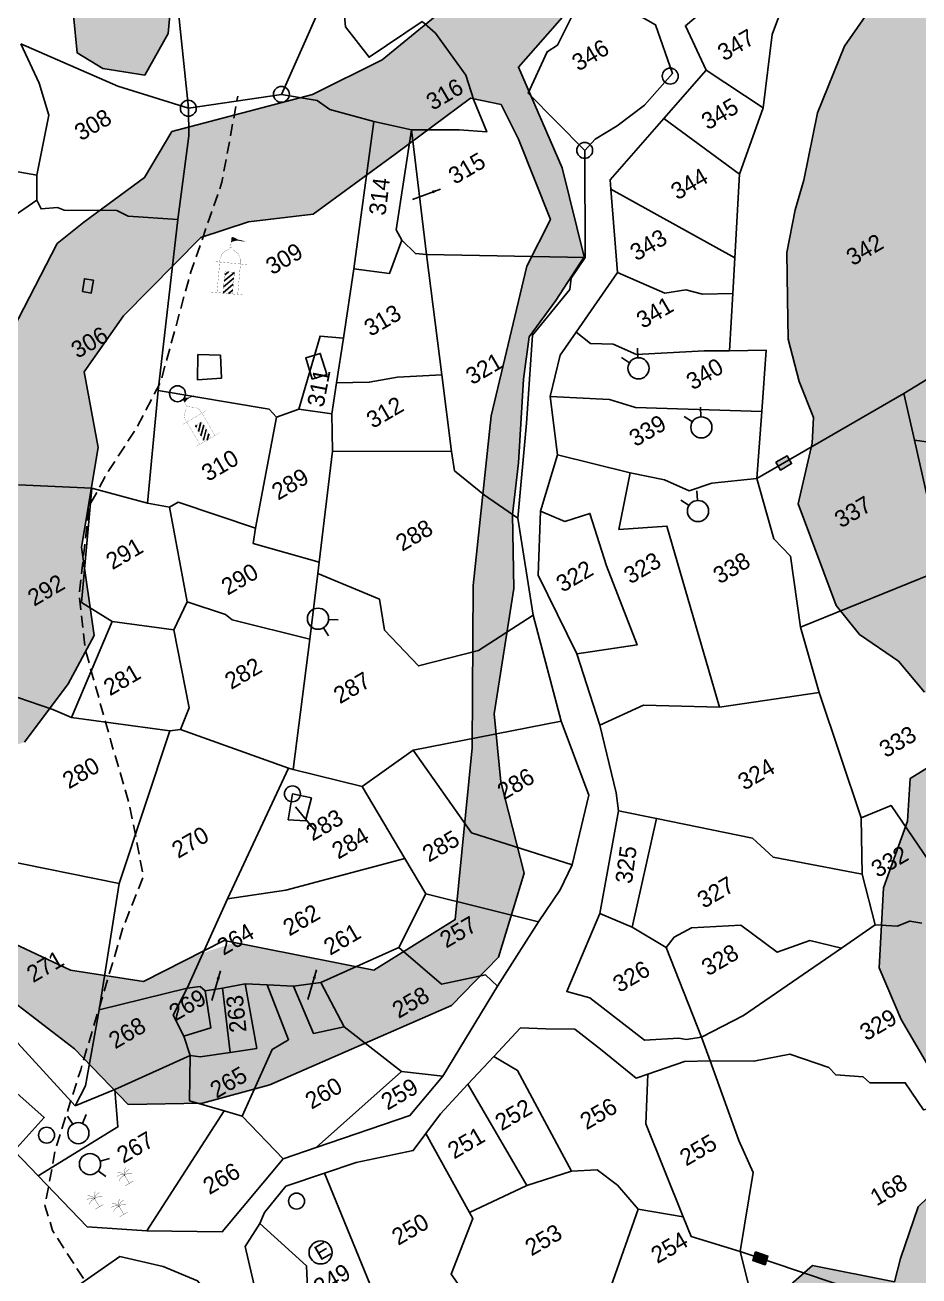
# Model space of a CAD drawing. Header units: metres. Extents: x 285341 to 287626, y 2002767 to 2006293.
# Drawn here: x 286216 to 286588, y 2003952 to 2004473 of the extents above; entities that cross this region are included whole.
import ezdxf
from ezdxf.enums import TextEntityAlignment as Align

# ---------------------------------------------------------------- set-up
doc = ezdxf.new("R2010")
doc.units = ezdxf.units.M
doc.header["$MEASUREMENT"] = 0
doc.linetypes.add('DASHED', pattern=[0.75, 0.5, -0.25])
for name, color, linetype in [('LINE_FOOTPATH', 1, 'DASHED'), ('OTHERS', 1, 'Continuous'), ('POLY_HATCH', 12, 'Continuous'), ('POLY_PARCEL', 6, 'Continuous'), ('POLY_WATER', 4, 'Continuous'), ('SYM_ARROW', 1, 'Continuous'), ('SYM_STONE', 1, 'Continuous'), ('SYM_TREE', 1, 'Continuous'), ('SYM_WELL', 1, 'Continuous'), ('SYM_WORSHIP', 1, 'Continuous'), ('TEXT_PARCEL', 7, 'Continuous')]:
    doc.layers.add(name, color=color, linetype=linetype)
doc.styles.get("Standard").update_dxf_attribs({"font": 'arial.ttf'})
doc.styles.add('TEXT_MAP', font='')
doc.styles.get('TEXT_MAP').set_extended_font_data('Kruti Dev 050')
doc.dimstyles.get("Standard").update_dxf_attribs({"dimtxt": 0.18, "dimasz": 0.18, "dimexe": 0.18, "dimexo": 0.0625, "dimgap": 0.09, "dimtad": 0, "dimtih": 1, "dimtoh": 1, "dimdec": 4, "dimzin": 0, "dimdsep": 46, "dimtxsty": 'Standard', "dimcen": 0.09, "dimadec": 0, "dimazin": 0, "dimtfac": 1, "dimtdec": 4, "dimtofl": 0, "dimtmove": 0, "dimatfit": 3, "dimfxl": 0, "dimtolj": 1, "dimtzin": 0, "dimarcsym": 0})
pattern_1 = [(30.28419159945611, (286325.0512596735, 2002339.178486417), (1.75077130881804, 6.66604954919886), [4.873469850535384, -4.873469850535384]), (120.2841915994561, (286329.2596701025, 2002341.636125537), (-6.666049549198858, 1.750771308818041), [4.873469850535384, -4.873469850535384])]

# ---------------------------------------------------------------- blocks, each defined once
blk = doc.blocks.new('STONESQUARE')
blk.add_lwpolyline([(-0.6958872628347308, 0.481363590938571), (0.6958872628347308, 0.481363590938571), (0.6958872628347308, -0.481363590938571), (-0.6958872628347308, -0.481363590938571)], close=True)
blk = doc.blocks.new('PUMPWELL')
blk.add_circle((0, 0), 1.233)
blk.add_text('E', height=1.6).set_placement((-0.5089528663136207, -0.7652421183934166))
blk = doc.blocks.new('STONE')
blk.add_circle((0, 0), 0.8510231522929323)
blk = doc.blocks.new('SINDHITREE')
at = {"const_width": 0.1}
for points in [[(0, 3.420988915879661, 0.2647539959104011), (-1.751563141666793, 5.669192167961796, 0.2647539959104011)], [(1.751563141666793, 5.669192167961796, 0.2647539959104011), (0, 3.420988915879661, 0.2647539959104011)], [(0, 3.420988915879661, 0.264753995910401), (-2.752548167406076, 2.682158835260537, 0.264753995910401)], [(0, 3.420988915879661, 0.2647539959104011), (-2.618546213529953, 4.545980928974132, 0.2647539959104011)], [(2.618546213529953, 4.545980928974132, 0.2647539959104009), (0, 3.420988915879661, 0.2647539959104009)], [(2.752548167406076, 2.682158835260537, 0.264753995910401), (0, 3.420988915879661, 0.264753995910401)]]:
    blk.add_lwpolyline(points, format="xyb", dxfattribs=at)
for points in [[(-1.710494457939831, 0), (1.710494457939831, 0)], [(0, 3.420988915879661), (0, 0)]]:
    blk.add_lwpolyline(points, dxfattribs=at)
blk = doc.blocks.new('MOTWELL')
for points in [[(-1.535137227515406, 2.962388380395851), (-0.8017610100268939, 1.5471760161806)], [(1.535137227515406, 2.962388380395851), (0.8017610100268939, 1.5471760161806)]]:
    blk.add_lwpolyline(points)
blk.add_circle((0, 0), 1.742576925774983)
blk = doc.blocks.new('TEMPLE')
at = {"linetype": 'Continuous'}
blk.add_hatch(color=256, dxfattribs=at).paths.add_polyline_path([(0.282307073827667, 5.694702453576028), (0.5997007943877293, 5.747528817597768), (0.9523601482808317, 5.712310998570146), (1.393183585423913, 5.729920272603621), (0.4939023840614141, 5.853181545622661), (0.2117758071983076, 6.011659908611279), (-0.1408835466580172, 6.064486272633062), (-0.1493116005540855, 5.551076389589156), (-0.08798509672288901, 5.553832635581514)])
h = blk.add_hatch(dxfattribs=at)
h.set_pattern_fill('ANSI31', color=256, scale=3.600000000000001, style=0)
h.set_pattern_definition([(45, (-94.63405291644858, -100.6524758033455), (-0.3181980515339464, 0.3181980515339465), [])])
h.paths.add_polyline_path([(-0.5113554589449905, 2.324357100333998), (-0.5113554589449336, 1.4210854715202e-14), (0.4937226423062384, 0), (0.4937226423062384, 2.324357100333998)])
at = {"linetype": 'Continuous', "const_width": 0.01800000000000001}
for points in [[(-0.158516363315357, 4.990351905506088), (-0.1408835466579603, 6.064486272633076), (0.211775807198137, 6.011659908611307), (0.4939023840613572, 5.853181545622647), (1.393183585423913, 5.729920272603636), (0.9523601482808317, 5.71231099857016), (0.5997007943876724, 5.747528817597754), (0.2823070738277238, 5.694702453576042), (-0.08798509672283217, 5.5538326355815), (-0.1493116005697175, 5.551076389588445)], [(-1.163775716759346, 3.275230194441974), (-1.163595975004228, 3.687303537316609), (-0.9696334814279908, 4.21556644840166), (-0.6346069441922282, 4.550132448412455), (-0.3348460402526143, 4.726220085434591), (-0.158516363315357, 4.990351905506088), (0.05307894691827642, 4.796655723489835), (0.4586367507652085, 4.497306084390743), (0.6878648776373666, 4.356436266396202), (0.8818273712508926, 4.092304446343348), (1.022891414873357, 3.757738446313908), (1.057977306433031, 3.275230194441974)], [(-1.780928830839684, 3.275230194441974), (1.745663197543536, 3.275230194441974)], [(-1.163775716759346, 0), (-1.163775716759346, 3.275230194441974)], [(1.057977306433031, 0), (1.057977306433031, 3.275230194441974)], [(-0.5113554589449905, 0), (-0.5113554589449905, 2.324357100333998), (0.4937226423062384, 2.324357100333998), (0.4937226423062384, 0)], [(-1.780928830839684, 0), (1.780928830839684, 0)]]:
    blk.add_lwpolyline(points, dxfattribs=at)
blk = doc.blocks.new('STONESQUAREFILLED')
blk.add_hatch(color=256).paths.add_polyline_path([(0.6958872628347308, -0.4813635909385994), (0.6958872628347308, 0.481363590938571), (-0.695887262834674, 0.481363590938571), (-0.695887262834674, -0.481363590938571)])
blk.add_lwpolyline([(-0.6958872628347308, 0.481363590938571), (0.6958872628347308, 0.481363590938571), (0.6958872628347308, -0.481363590938571), (-0.6958872628347308, -0.481363590938571)], close=True)
blk = doc.blocks.new('TEXTARROW')
blk.add_leader([(0.0413775686624831, -0.01204078214539095), (8.67844727001193, -0.01204078214539095)], dimstyle='Standard', override={"dimtxt": 2.5, "dimasz": 2.5, "dimexe": 1.25, "dimexo": 0.625, "dimgap": 0.625, "dimtad": 1, "dimtih": 0, "dimtoh": 0, "dimzin": 8, "dimcen": 2.5, "dimtofl": 1})
blk = doc.blocks.new('2145')
at = {"layer": 'POLY_HATCH'}
h = blk.add_hatch(dxfattribs=at)
h.set_pattern_fill('ZIGZAG', color=256, scale=38.98775880428308, angle=30.2841915994561, style=0)
h.set_pattern_definition(pattern_1)
h.paths.add_polyline_path([(286277.3941867925, 2004494.107096268), (286272.2796182578, 2004503.508375883), (286229.5177355277, 2004490.844441561), (286230.445071538, 2004489.74536346), (286235.7847901753, 2004477.072702611), (286237.3253968401, 2004461.494854412), (286248.0295009048, 2004454.988592245), (286265.4921541867, 2004452.141770407), (286275.2651479239, 2004469.52060806)])
h.paths.add_polyline_path([(286815.031188791, 2004574.260835477), (286801.1954355107, 2004593.671007737), (286803.2125734429, 2004607.344445105), (286815.020791769, 2004619.238424315), (286838.793200522, 2004640.618370813), (286870.0241595739, 2004666.353992618), (286874.6531320185, 2004681.901330733), (286550.5159305228, 2004585.908077659), (286561.81857932, 2004568.809522566), (286579.1993496054, 2004550.810478935), (286593.674116389, 2004544.845661067), (286615.0653822011, 2004538.800572744), (286640.680460315, 2004545.520563415), (286684.8645874327, 2004565.144262358), (286704.5438782645, 2004577.323189771), (286701.5997973395, 2004569.424827901), (286682.5622594925, 2004551.441593236), (286668.6035649949, 2004541.230263046), (286651.658875231, 2004519.663278584), (286637.0603360398, 2004507.018596817), (286616.1413244756, 2004501.667895641), (286591.8059652734, 2004499.814614814), (286574.3890087966, 2004489.643412572), (286556.8901693233, 2004464.319988537), (286545.6679795907, 2004436.482950337), (286540.0387939257, 2004408.479304367), (286536.3272760403, 2004396.013385927), (286532.9585164392, 2004378.255123957), (286533.1337138019, 2004359.133646042), (286533.436498837, 2004342.146380986), (286538.0388457343, 2004324.518086949), (286544.0622316978, 2004309.49841125), (286543.4242782359, 2004298.827401432), (286537.6237026021, 2004273.469931455), (286553.3876864461, 2004231.183546201), (286563.2101968473, 2004219.06906513), (286579.3512464003, 2004207.898247738), (286590.2839645112, 2004195.058986986), (286597.0970711939, 2004187.638338952), (286757.6297467329, 2004240.569165393), (286758.6497589049, 2004248.339180003), (286773.8787958329, 2004252.234491628), (286779.4611724246, 2004247.767422074), (287247.2075628671, 2004401.992740553), (287259.0381673453, 2004423.871237387), (287269.0663456157, 2004445.518485024), (287276.7940871776, 2004445.2254053), (287277.2957249272, 2004411.913407972), (287448.6090440382, 2004468.398827719), (287433.1295253229, 2004501.236703499), (287423.0451070654, 2004541.092458473), (287394.9011003468, 2004577.52224569), (287385.3737726581, 2004605.60007283), (287381.1404668018, 2004634.023263199), (287363.1617366397, 2004653.046240962), (287323.1480761128, 2004692.156250115), (287294.0819042274, 2004739.518421648), (287283.1910709335, 2004755.81496811), (287275.8403826154, 2004787.223608417), (287267.1398561047, 2004798.136299319), (286923.5211836545, 2004696.373607368), (286913.0702781413, 2004673.998536639), (286908.8003162096, 2004657.759945708), (286916.5014767059, 2004621.022280803), (286926.9995936488, 2004585.917979683), (286949.9297832022, 2004553.075611256), (287020.0963392881, 2004552.816649665), (287045.1233807403, 2004524.947446724), (287054.2212853111, 2004496.522725993), (287046.3814817372, 2004460.705772721), (287049.9617282724, 2004435.30656137), (287051.0534693347, 2004418.450472394), (287015.1574468156, 2004404.985094509), (286980.8141404716, 2004397.424648874), (286956.8857766771, 2004378.452713712), (286931.7859329233, 2004385.037124849), (286883.2221563203, 2004380.418090208), (286859.5987955378, 2004386.615188195), (286839.9334446145, 2004413.866885812), (286835.2683857413, 2004426.137121865), (286811.260295515, 2004415.865451306), (286786.240178193, 2004413.74959784), (286764.7899149783, 2004431.212113993), (286756.5480778676, 2004453.889036834), (286774.6503123169, 2004465.70997279), (286786.4585431081, 2004477.603959279), (286773.7076021658, 2004510.143106837), (286774.4805044208, 2004528.088104806), (286805.4827061296, 2004534.946946143), (286833.9236420534, 2004529.064132024), (286865.4699965452, 2004534.991206008), (286898.9606958558, 2004533.306909823), (286911.3130544998, 2004544.2691144), (286890.1747184272, 2004556.915607296), (286854.1192679749, 2004560.850773176)])
h = blk.add_hatch(dxfattribs=at)
h.set_pattern_fill('ZIGZAG', color=256, scale=38.98775880428308, angle=30.2841915994561, style=0)
h.set_pattern_definition(pattern_1)
h.paths.add_polyline_path([(286453.5224875917, 2004515.635958778), (286456.3887688537, 2004553.546654663), (286451.774980397, 2004556.665938927), (286428.5698930559, 2004549.793750818), (286414.9022859976, 2004521.821994353), (286403.5619669144, 2004502.703979963), (286395.5627275362, 2004484.287555311), (286364.3317684844, 2004458.551933505), (286335.2739148714, 2004444.081745012), (286276.7665462003, 2004428.657640741), (286265.4262271171, 2004409.539626351), (286240.0213974105, 2004390.955003751), (286228.9895201128, 2004382.013491255), (286187.2812335681, 2004301.427000761), (286197.158952059, 2004260.962214312), (286209.6014295626, 2004218.246573315), (286200.4376638798, 2004195.401445247), (286180.1588511, 2004187.307608409), (286140.994513782, 2004194.42541075), (286126.4586605482, 2004217.175376844), (286120.469634972, 2004242.417445968), (286106.2387847502, 2004290.336445212), (286095.5847003008, 2004327.848750388), (286069.6288015521, 2004340.180966696), (286051.838486374, 2004323.543992335), (286026.6000041369, 2004257.573777429), (286008.1199814333, 2004199.299015932), (286021.1031230862, 2004170.64410972), (286024.5274099857, 2004147.652917571), (286032.5370339207, 2004121.091746105), (286054.6111560141, 2004093.997175569), (286089.6580306093, 2004083.225302805), (286113.5933309991, 2004072.21218884), (286156.6394495665, 2004079.856732861), (286190.9065023705, 2004081.124910668), (286215.8965475542, 2004061.94891972), (286257.1819625194, 2004075.561544856), (286234.5764752225, 2004079.137408174), (286203.6470462909, 2004093.563351948), (286155.3154828635, 2004092.828565932), (286126.3234824915, 2004129.628211091), (286099.584301525, 2004168.99301768), (286095.5396286387, 2004186.623731781), (286131.9832597732, 2004184.16481047), (286167.4217800714, 2004159.876634699), (286192.1299656571, 2004166.80851929), (286215.3616977958, 2004174.127723722), (286233.6164360481, 2004198.53317232), (286244.4126272786, 2004218.582968623), (286239.1202412292, 2004255.477783622), (286246.103985214, 2004297.04254993), (286240.1912053067, 2004328.576871735), (286256.5813127068, 2004351.893418618), (286288.8208430218, 2004384.465755175), (286308.7114705253, 2004391.083355311), (286335.5962265705, 2004394.288125637), (286369.7801095754, 2004419.249107171), (286401.1670407279, 2004442.576717054), (286413.9110404808, 2004440.02262649), (286421.1408504957, 2004425.501520742), (286434.4359146967, 2004392.030599139), (286424.5720490604, 2004372.525264906), (286409.7450502633, 2004310.136069303), (286402.224102556, 2004239.5180285), (286401.7735369304, 2004171.779425714), (286396.8828646532, 2004121.623719922), (286420.9749487903, 2004129.567360803), (286413.8208971565, 2004157.572589275), (286411.0170041148, 2004185.924274619), (286419.2415325383, 2004238.210004304), (286418.690451031, 2004269.126835931), (286421.1720199085, 2004290.568762683), (286423.2619476771, 2004325.526984575), (286425.5113033789, 2004343.084662702), (286436.6194217516, 2004358.318435747), (286448.5038811527, 2004376.504675505), (286439.3262626153, 2004413.629668119), (286421.1339217714, 2004455.486585016), (286441.4092662536, 2004478.572946419)])
h.paths.add_polyline_path([(286423.5426560117, 2004119.515822029), (286420.9749487903, 2004129.567360803), (286396.8828646532, 2004121.623719922), (286394.796729541, 2004100.229610278), (286360.8450643058, 2004079.152869503), (286302.9853641022, 2004090.663840332), (286285.7365273174, 2004084.976554656), (286264.8820374045, 2004074.343503635), (286257.1819625194, 2004075.561544856), (286215.8965475542, 2004061.94891972), (286236.2158249003, 2004046.357020002), (286258.5221601693, 2004023.146698091), (286289.4481208032, 2004023.71327888), (286317.4974110241, 2004031.346767768), (286393.2509466843, 2004064.339605886), (286412.7499330789, 2004084.473501163)])
h = blk.add_hatch(dxfattribs=at)
h.set_pattern_fill('ZIGZAG', color=256, scale=38.98775880428308, angle=30.2841915994561, style=0)
h.set_pattern_definition(pattern_1)
h.paths.add_polyline_path([(287490.6267765209, 2004368.665688923), (287470.806575415, 2004412.016128391), (287458.4608429059, 2004442.567442335), (287450.3865107356, 2004464.628152953), (287448.6090440382, 2004468.398827719), (287277.2957249272, 2004411.913407972), (287277.3577645598, 2004407.793574333), (287269.5919285154, 2004388.154067013), (287277.6224597066, 2004370.873714367), (287294.1500980473, 2004349.630202163), (287326.1313112209, 2004336.038189339), (287350.2990970363, 2004324.062328502), (287370.7077303461, 2004320.87622544), (287357.6954087029, 2004286.916675784), (287355.3949844596, 2004264.976355701), (287359.7977844588, 2004242.144655447), (287362.0658299046, 2004219.439427734), (287368.6014637012, 2004204.718906486), (287384.2740539351, 2004188.468569391), (287404.6408024277, 2004181.82518062), (287427.184194885, 2004178.51259715), (287449.3847995337, 2004180.492350518), (287460.0958328049, 2004183.223025047), (287517.892384938, 2004244.215674998), (287555.6586945407, 2004297.697044295), (287525.4378258847, 2004303.174267794), (287508.4836255072, 2004322.795553284), (287495.9684159143, 2004347.755376525)])
h.paths.add_polyline_path([(286779.4611724246, 2004247.767422074), (286797.3496698716, 2004233.452880412), (286800.3857590297, 2004208.985444281), (286794.6393436511, 2004193.134173192), (286792.317215172, 2004154.291709953), (286801.1794382695, 2004136.975265161), (286816.2594442862, 2004113.293531714), (286856.8239815111, 2004099.496141703), (286884.8767446238, 2004092.137098161), (286892.2659655128, 2004060.215449235), (286888.3079431885, 2004039.160842325), (286886.7621603318, 2004003.270837933), (286893.3784960251, 2003953.40419045), (286867.9736663185, 2003934.819567851), (286820.8101020876, 2003923.520952819), (286796.1019119078, 2003916.589076095), (286773.7158626722, 2003948.499669889), (286773.1647982241, 2003979.416500929), (286770.1252237092, 2004018.876462211), (286757.9184401438, 2004050.483834549), (286741.0500535379, 2004079.368911097), (286723.3255948779, 2004114.001793402), (286728.8363287832, 2004140.961340429), (286738.1525982691, 2004176.390981138), (286753.1424808321, 2004206.387101132), (286757.6297467329, 2004240.569165393), (286597.0970711939, 2004187.638338952), (286599.7218068808, 2004184.779549178), (286613.7700037566, 2004177.192489449), (286584.3366550012, 2004159.054895572), (286583.1026624187, 2004141.170168338), (286573.2039847059, 2004113.419466865), (286571.3758271756, 2004080.083364563), (286580.4746812594, 2004058.620946525), (286594.8256631704, 2004034.046621742), (286632.0590133592, 2004017.342686438), (286630.5660242556, 2004011.664859009), (286615.1562254716, 2003999.232987098), (286599.9159254245, 2003992.392597436), (286587.6653985134, 2003980.432553431), (286580.2842350947, 2003958.957994982), (286577.7248267954, 2003949.224581982), (286543.5250599098, 2003956.028489237), (286532.2133677989, 2003945.989840956), (286520.5627169264, 2003924.768219136), (286526.3747193359, 2003900.69977548), (286536.2429140771, 2003875.56726305), (286547.0480523866, 2003860.593804585), (286567.8092545474, 2003848.286942116), (286584.2930748498, 2003831.823788472), (286585.1500266535, 2003818.592962402), (286558.8094009904, 2003810.762693003), (286538.5759604492, 2003794.827326017), (286525.3009162187, 2003782.268981564), (286520.0525911914, 2003768.905594254), (286512.1191692952, 2003735.436937991), (286510.1577162784, 2003724.679598726), (286508.4095426417, 2003714.733361311), (286513.0256298918, 2003692.712778053), (286519.688855955, 2003680.126461797), (286507.5221282024, 2003675.080995904), (286489.2501360839, 2003669.902976049), (286473.4975540855, 2003662.763433111), (286455.0141830069, 2003648.536637432), (286438.9645395292, 2003633.671413945), (286433.7200218958, 2003603.832724713), (286430.0103952423, 2003583.129148032), (286440.5973207544, 2003578.696573365), (286448.4526591771, 2003580.537690767), (286448.4126609977, 2003568.842754683), (286454.4779317783, 2003557.280364694), (286464.3442352876, 2003540.385510505), (286463.8338740923, 2003531.848705681), (286461.3182713662, 2003517.334926842), (286462.0895203145, 2003505.427173622), (286463.3730341551, 2003493.818574267), (286473.3250280546, 2003475.600639948), (286488.4815414083, 2003475.526458779), (286500.5225805913, 2003470.200068719), (286510.5520805024, 2003461.866913048), (286633.0311036521, 2003482.319363568), (286628.2127598445, 2003492.857977953), (286628.1670505744, 2003505.875994753), (286632.2613498536, 2003524.744520304), (286632.9849937058, 2003534.092449992), (286641.6477751392, 2003552.196075193), (286647.0255882589, 2003559.456001388), (286657.270848709, 2003565.439056821), (286677.5499985203, 2003568.356407007), (286690.7812496428, 2003585.695124578), (286693.8918830415, 2003607.868883602), (286694.7850131656, 2003622.808288259), (286698.9611954413, 2003656.829035603), (286701.1778283971, 2003671.854792721), (286710.0957864926, 2003694.226812761), (286733.0162400648, 2003722.029805019), (286742.3626593, 2003737.786408678), (286754.356097981, 2003753.715693659), (286753.1144814226, 2003768.781586004), (286768.821354151, 2003788.939145742), (286784.442531895, 2003810.419793477), (286803.6514472457, 2003825.75684487), (286825.8063675544, 2003840.754629597), (286861.4933999877, 2003864.341495376), (286884.7166431891, 2003875.157214712), (286901.7275655773, 2003879.639987988), (286931.0998708467, 2003885.807880299), (286959.320049471, 2003889.243267758), (286969.4796274018, 2003896.549418466), (286969.9023774507, 2003914.646954969), (286968.4474782355, 2003928.901722451), (286968.1446932003, 2003945.888987506), (286958.9163431529, 2003973.454851512), (286956.3493154718, 2003996.672050224), (286968.2151618862, 2004010.467130212), (286979.3097547582, 2004036.169971286), (286980.3723744311, 2004056.700873925), (286998.8119445304, 2004075.708027576), (286997.5933018198, 2004114.568661246), (286987.8983836852, 2004128.817347309), (286974.2748530203, 2004146.264299858), (286944.5159760223, 2004150.16910177), (286904.25474575, 2004152.060097092), (286892.9373550134, 2004166.734408973), (286892.4193744363, 2004191.14821586), (286884.3031528547, 2004209.751648636), (286882.0351074089, 2004232.456876349), (286890.1437220738, 2004246.804062564), (286911.8282669014, 2004264.95997127), (286936.3311994903, 2004280.64239376), (286964.5494868828, 2004292.315439459), (286991.5718466509, 2004306.036338278), (287010.5255978045, 2004317.10500211), (287005.8352344745, 2004291.022744585), (286997.8580194702, 2004262.33446144), (286999.699495008, 2004238.006991868), (287010.3770410509, 2004220.899328409), (287025.8363440338, 2004203.837874318), (287050.2612056143, 2004187.892765226), (287072.5913232857, 2004183.769072038), (287083.5221376996, 2004179.167462247), (287086.6414238584, 2004167.944361349), (287090.1034807664, 2004151.428924199), (287099.6708066344, 2004135.046033143), (287107.5299478568, 2004120.411856489), (287110.2245678046, 2004099.32886277), (287096.1382810405, 2004086.983327586), (287069.8852619297, 2004069.592334376), (287041.4994011505, 2004044.090147014), (287029.424067008, 2004013.008632961), (287021.1897762386, 2003988.289598071), (287021.1251821404, 2003967.102900855), (287032.4025917569, 2003940.733652303), (287048.1627806721, 2003914.922576251), (287062.5118588861, 2003898.585902428), (287073.7854611087, 2003888.691955798), (287096.4578822208, 2003878.865363604), (287129.6740813341, 2003920.004242401), (287106.2599054822, 2003957.775629462), (287104.5917236101, 2003971.219272081), (287108.3870406539, 2003990.599768632), (287112.5213335184, 2004021.163238133), (287118.2819234379, 2004034.825779306), (287134.1182796647, 2004048.879885797), (287153.5804883167, 2004076.723005416), (287159.5943466074, 2004102.891600257), (287164.2620821383, 2004139.037820546), (287151.8763514499, 2004157.894198406), (287144.5294751197, 2004172.827528924), (287153.403635513, 2004199.979929949), (287147.6373345027, 2004211.030341659), (287129.0663601488, 2004206.364292804), (287115.5723300416, 2004217.707791518), (287093.1127288718, 2004227.934937954), (287079.4034953516, 2004246.704963353), (287072.9097588371, 2004264.88277759), (287081.3592405544, 2004282.175278515), (287090.9627526139, 2004293.962633332), (287108.6348811588, 2004308.40223828), (287134.6327236074, 2004321.524836651), (287155.2946423474, 2004330.844786669), (287173.6942267325, 2004338.157011516), (287186.2456271108, 2004341.367426281), (287185.6076736489, 2004330.696416463), (287175.1510296447, 2004315.664593073), (287169.3485549081, 2004298.54476619), (287171.7860820316, 2004281.431021314), (287179.2605552225, 2004268.631887922), (287187.590071926, 2004250.839587289), (287191.9890520662, 2004244.483181677), (287207.2750659775, 2004238.305546673), (287222.0050218884, 2004236.609130923), (287245.7862143221, 2004234.705972763), (287262.5214242288, 2004238.986538307), (287285.8322536465, 2004240.241511406), (287286.0912501676, 2004228.034611602), (287266.3281601773, 2004208.941106077), (287250.1528281299, 2004183.704026636), (287245.5900695316, 2004159.755981382), (287243.931393679, 2004132.011361916), (287256.1057408134, 2004104.106216098), (287267.4650334264, 2004092.889189339), (287292.2227803548, 2004076.616788619), (287309.8149217292, 2004067.666505667), (287323.3207962007, 2004068.537618321), (287342.2408239933, 2004081.627587959), (287321.8189377438, 2004079.876294089), (287300.1705791075, 2004089.890631255), (287286.1642670489, 2004100.934976693), (287272.5426446751, 2004110.144270414), (287264.4264106284, 2004128.747695911), (287257.5879872026, 2004160.455490081), (287271.7123684491, 2004192.733612309), (287297.5788066432, 2004220.197315476), (287317.3799740567, 2004259.223408632), (287282.3727844965, 2004249.764830514), (287261.4537729323, 2004244.414129338), (287229.2611762047, 2004248.957374205), (287205.8208508235, 2004253.805847074), (287190.443430837, 2004286.019522959), (287184.0353768419, 2004302.87424192), (287190.2644260805, 2004321.616302796), (287228.3099804465, 2004372.971444819), (287243.8454678002, 2004395.775172684), (287247.2075628671, 2004401.992740553)])
at = {"layer": 'LINE_FOOTPATH', "ltscale": 10, "flags": 128}
blk.add_lwpolyline([(286376.6084616705, 2003337.296803174), (286371.442431354, 2003352.325872719), (286368.8699035904, 2003372.296583804), (286372.0746812291, 2003394.40231172), (286369.2421630367, 2003428.26124597), (286365.0752702699, 2003458.037391631), (286354.7934496864, 2003509.690347963), (286345.8755157646, 2003541.234334265), (286329.122040224, 2003587.610805816), (286318.3679981435, 2003611.783353292), (286288.9282761092, 2003661.487791899), (286274.7954256597, 2003701.961693468), (286267.1855213721, 2003740.463686466), (286266.513195233, 2003760.718195933), (286267.6068643329, 2003784.441876388), (286269.6319089549, 2003800.07746392), (286278.3814699952, 2003830.376559774), (286280.7902132704, 2003852.430360648), (286277.4205009256, 2003877.303792583), (286266.1911911721, 2003909.975625504), (286236.5212505392, 2003955.829140272), (286227.0936289081, 2003970.557764849), (286223.9050006039, 2003981.04674868), (286228.2906686031, 2004004.667982803), (286238.7858009954, 2004037.638235425), (286243.1222101639, 2004052.145969746), (286256.516301985, 2004097.13273763), (286264.908509312, 2004118.138402033), (286259.149536533, 2004147.810687021), (286251.3368933602, 2004174.631890713), (286240.722654043, 2004212.618233761), (286238.1472951989, 2004234.953384541), (286242.272961484, 2004272.462835238), (286249.8450744985, 2004286.382495458), (286262.0639991256, 2004305.08053958), (286272.1513729156, 2004324.598501718), (286284.5695940932, 2004369.841264573), (286297.6315269234, 2004407.614030788), (286304.1682661456, 2004443.391045727)], dxfattribs=at)
at = {"layer": 'POLY_HATCH'}
for points in [[(286235.7847901753, 2004477.072702611), (286237.3253968401, 2004461.494854412), (286248.0295009048, 2004454.988592245), (286265.4921541867, 2004452.141770407), (286275.2651479239, 2004469.52060806), (286277.3941867925, 2004494.107096268)], [(286591.8059652734, 2004499.814614814), (286574.3890087966, 2004489.643412572), (286556.8901693233, 2004464.319988537), (286545.6679795907, 2004436.482950337), (286540.0387939257, 2004408.479304367), (286536.3272760403, 2004396.013385927), (286532.9585164392, 2004378.255123957), (286533.1337138019, 2004359.133646042), (286533.436498837, 2004342.146380986), (286538.0388457343, 2004324.518086949), (286544.0622316978, 2004309.49841125), (286543.4242782359, 2004298.827401432), (286537.6237026021, 2004273.469931455), (286553.3876864461, 2004231.183546201), (286563.2101968473, 2004219.06906513), (286579.3512464003, 2004207.898247738), (286590.2839645112, 2004195.058986986)], [(286613.7700037566, 2004177.192489449), (286584.3366550012, 2004159.054895572), (286583.1026624187, 2004141.170168338), (286573.2039847059, 2004113.419466865), (286571.3758271756, 2004080.083364563), (286580.4746812594, 2004058.620946525), (286594.8256631704, 2004034.046621742)], [(286599.9159254245, 2003992.392597436), (286587.6653985134, 2003980.432553431), (286580.2842350947, 2003958.957994982), (286577.7248267954, 2003949.224581982), (286543.5250599098, 2003956.028489237), (286532.2133677989, 2003945.989840956)], [(286024.5274099857, 2004147.652917571), (286021.1031230862, 2004170.64410972), (286008.1199814333, 2004199.299015932), (286026.6000041369, 2004257.573777429), (286051.838486374, 2004323.543992335), (286069.6288015521, 2004340.180966696), (286095.5847003008, 2004327.848750388), (286106.2387847502, 2004290.336445212), (286120.469634972, 2004242.417445968), (286126.4586605482, 2004217.175376844), (286140.994513782, 2004194.42541075), (286180.1588511, 2004187.307608409), (286200.4376638798, 2004195.401445247), (286209.6014295626, 2004218.246573315), (286197.158952059, 2004260.962214312), (286187.2812335681, 2004301.427000761), (286228.9895201128, 2004382.013491255), (286240.0213974106, 2004390.955003751), (286265.4262271171, 2004409.539626351), (286276.7665462003, 2004428.657640741), (286335.2739148714, 2004444.081745012), (286364.3317684844, 2004458.551933505), (286395.5627275362, 2004484.287555311)], [(286441.4092662536, 2004478.572946419), (286421.1339217714, 2004455.486585016), (286439.3262626153, 2004413.629668119), (286448.5038811527, 2004376.504675505), (286436.6194217516, 2004358.318435747), (286425.5113033789, 2004343.084662702), (286423.2619476771, 2004325.526984575), (286421.1720199085, 2004290.568762683), (286418.690451031, 2004269.126835931), (286419.2415325383, 2004238.210004304), (286411.0170041148, 2004185.924274619), (286413.8208971565, 2004157.572589275), (286423.5426560117, 2004119.515822029), (286412.7499330789, 2004084.473501163), (286393.2509466843, 2004064.339605886), (286317.4974110241, 2004031.346767768), (286289.4481208032, 2004023.71327888), (286258.5221601693, 2004023.146698091), (286236.2158249003, 2004046.357020002), (286190.9065023705, 2004081.124910668)], [(286434.4359146967, 2004392.030599139), (286421.1408504957, 2004425.501520742), (286413.9110404808, 2004440.02262649), (286401.1670407279, 2004442.576717054), (286369.7801095754, 2004419.249107171), (286335.5962265705, 2004394.288125637), (286308.7114705253, 2004391.083355311), (286288.8208430218, 2004384.465755175), (286256.5813127068, 2004351.893418618), (286240.1912053067, 2004328.576871735), (286246.103985214, 2004297.04254993), (286239.1202412292, 2004255.477783622), (286244.4126272786, 2004218.582968623), (286233.6164360481, 2004198.53317232), (286215.3616977958, 2004174.127723722)], [(286203.6470462909, 2004093.563351948), (286234.5764752225, 2004079.137408174), (286264.8820374045, 2004074.343503635), (286298.601489464, 2004091.535995786), (286360.8450643058, 2004079.152869503), (286394.796729541, 2004100.229610278), (286401.7735369304, 2004171.779425714), (286402.224102556, 2004239.5180285), (286409.7450502633, 2004310.136069303), (286424.5720490604, 2004372.525264906), (286434.4359146967, 2004392.030599139)]]:
    blk.add_lwpolyline(points, dxfattribs=at)
at = {"layer": 'POLY_PARCEL'}
for points in [[(286283.6147424525, 2004438.398675036), (286277.5481843254, 2004497.06589662), (286282.4508132906, 2004517.351525216)], [(286322.3739856273, 2004444.20824077), (286346.7279372027, 2004499.083222847)], [(286346.7279372027, 2004499.083222847), (286349.0868760234, 2004472.41347575), (286358.904444224, 2004459.699323077), (286380.9520564885, 2004474.624460115)], [(286449.7343882225, 2004489.644983299), (286437.3140843285, 2004464.758798443), (286433.1297009902, 2004461.973575302), (286425.1247914368, 2004444.658932078), (286448.7042157227, 2004420.859512173)], [(286523.1026562336, 2004438.584777292), (286526.813267122, 2004469.106115281), (286532.7790574415, 2004485.229938484), (286515.5288889661, 2004486.087955401), (286504.2086876162, 2004484.89022984)], [(286380.9520564885, 2004474.624460115), (286386.561558519, 2004469.701456351), (286399.2056670203, 2004452.147194493), (286402.522089609, 2004441.785629442), (286407.878594093, 2004428.516013704), (286396.4492380911, 2004429.357092252), (286376.613338196, 2004429.350074721)], [(286213.886389353, 2004465.319128403), (286221.4317323528, 2004448.886708301), (286225.471137845, 2004435.531169869), (286220.576981684, 2004410.480776844)], [(286213.886389353, 2004465.319128403), (286254.3174273739, 2004447.594232234), (286283.6147424525, 2004438.398675036)], [(286499.2718928923, 2004454.321935914), (286523.1026562336, 2004438.584777292)], [(286283.6147424525, 2004438.398675036), (286322.3739856273, 2004444.20824077)], [(286322.3739856273, 2004444.20824077), (286337.3249300089, 2004441.63135475), (286342.5942506219, 2004437.876162165), (286360.9133776462, 2004432.821482574)], [(286283.6147424525, 2004438.398675036), (286283.8298275108, 2004426.909232304), (286279.2067330522, 2004392.097211739)], [(286513.2519169805, 2004410.968489301), (286523.1026562336, 2004438.584777292)], [(286360.9133776462, 2004432.821482574), (286352.5804914671, 2004371.401320157)], [(286376.613338196, 2004429.350074721), (286360.9133776462, 2004432.821482574)], [(286481.7117507471, 2004434.175602323), (286513.2519169805, 2004410.968489301)], [(286376.613338196, 2004429.350074721), (286370.1861053005, 2004387.676948846), (286372.5681290643, 2004383.415371272)], [(286382.8727438363, 2004377.476414929), (286376.613338196, 2004429.350074721)], [(286186.0800607594, 2004426.523327153), (286192.7464807198, 2004415.408639472), (286220.576981684, 2004410.480776844)], [(286220.576981684, 2004410.480776844), (286220.4519078952, 2004400.159158471)], [(286511.2745635158, 2004376.001132253), (286513.2519169805, 2004410.968489301)], [(286459.6338003199, 2004404.691355562), (286511.2745635158, 2004376.001132253)], [(286220.4519078952, 2004400.159158471), (286209.3219708535, 2004392.292995904), (286209.9814681624, 2004388.237073096)], [(286279.2067330522, 2004392.097211739), (286258.6211934662, 2004393.398766088), (286253.8407996061, 2004395.731387226), (286231.8746825598, 2004395.885083167), (286229.1552147429, 2004397.02991293), (286222.3148462156, 2004396.451448145), (286220.4519078952, 2004400.159158471)], [(286279.2067330522, 2004392.097211739), (286271.025298091, 2004320.776554825)], [(286352.5804914671, 2004371.401320157), (286367.3878725039, 2004369.458372927), (286372.5681290643, 2004383.415371272)], [(286372.5681290643, 2004383.415371272), (286378.2202624487, 2004377.834023078), (286382.8727438363, 2004377.476414929)], [(286382.8727438363, 2004377.476414929), (286448.9045061764, 2004376.260463979)], [(286389.1985576107, 2004327.267553822), (286382.8727438363, 2004377.476414929)], [(286510.4335380759, 2004361.128507117), (286511.2745635158, 2004376.001132253)], [(286348.1849085813, 2004342.512078817), (286352.5804914671, 2004371.401320157)], [(286462.3651676384, 2004369.999982215), (286482.077508061, 2004361.334199351), (286490.8508747146, 2004362.699886282), (286497.7130346068, 2004360.899740203), (286510.4335380759, 2004361.128507117)], [(286509.0852350409, 2004337.285226451), (286510.4335380759, 2004361.128507117)], [(286445.1696964724, 2004345.098773596), (286451.1644166257, 2004340.386633669), (286460.5754892234, 2004340.075008656), (286470.2424022105, 2004335.813357134), (286498.4538244791, 2004337.257100081), (286509.0852350409, 2004337.285226451)], [(286581.6877831004, 2004319.507550945), (286629.0951476504, 2004348.560729298)], [(286329.5962382904, 2004312.961798765), (286338.4691085934, 2004343.423230182), (286348.1849085813, 2004342.512078817)], [(286345.3697385872, 2004324.009839754), (286348.1849085813, 2004342.512078817)], [(286287.6016217773, 2004335.741866774), (286296.9944185622, 2004335.462081101), (286297.3909885112, 2004325.893127844), (286287.3889525495, 2004325.240631417), (286287.6016217773, 2004335.741866774)], [(286522.4959133348, 2004311.979762363), (286524.2744661877, 2004337.614994318), (286509.0852350409, 2004337.285226451)], [(286343.3958782664, 2004311.036969339), (286345.3697385872, 2004324.009839754)], [(286345.3697385872, 2004324.009839754), (286358.9370608203, 2004324.201382508), (286370.7056355783, 2004326.291363488), (286389.1985576107, 2004327.267553822)], [(286393.216190394, 2004295.379045309), (286389.1985576107, 2004327.267553822)], [(286266.6599313297, 2004273.816753688), (286271.025298091, 2004320.776554825)], [(286271.025298091, 2004320.776554825), (286317.2960899813, 2004312.952734194), (286320.2922381766, 2004309.578144356)], [(286434.3243219616, 2004318.26661762), (286459.030034019, 2004316.967238354), (286469.822635453, 2004313.704594451), (286522.4959133348, 2004311.979762363)], [(286581.6877831004, 2004319.507550945), (286520.3354949275, 2004284.071815843)], [(286586.0443893488, 2004300.092657179), (286581.6877831004, 2004319.507550945)], [(286320.2922381766, 2004309.578144356), (286329.5962382904, 2004312.961798765)], [(286329.5962382904, 2004312.961798765), (286343.3958782664, 2004311.036969339)], [(286320.2922381766, 2004309.578144356), (286311.6295442181, 2004263.401933004)], [(286343.6119188599, 2004295.448642186), (286343.3958782664, 2004311.036969339)], [(286520.3354949275, 2004284.071815843), (286522.4959133348, 2004311.979762363)], [(286586.0443893488, 2004300.092657179), (286637.1952824038, 2004293.114804465), (286648.4976618647, 2004290.149862139), (286774.9442481766, 2004271.651747305)], [(286594.9173676327, 2004260.550885226), (286586.0443893488, 2004300.092657179)], [(286338.0813550297, 2004249.128457902), (286343.6119188599, 2004295.448642186)], [(286343.6119188599, 2004295.448642186), (286393.216190394, 2004295.379045309)], [(286393.216190394, 2004295.379045309), (286394.5351766933, 2004287.267213938), (286406.9651473532, 2004277.103524638), (286420.8621841771, 2004267.560740066)], [(286437.4042470115, 2004293.957749464), (286467.6195785658, 2004286.454978649)], [(286467.6195785658, 2004286.454978649), (286462.9301473512, 2004262.877661383), (286482.9744533672, 2004264.204020352), (286504.7880070989, 2004188.80499553)], [(286467.6195785658, 2004286.454978649), (286481.9598087702, 2004283.555992533), (286492.1791382641, 2004278.93371187), (286501.6319021246, 2004282.062626314), (286520.3354949275, 2004284.071815843)], [(286243.3806228251, 2004280.05321232), (286212.8742367738, 2004281.368682983)], [(286538.6460321284, 2004222.160243068), (286534.4701003749, 2004251.673487366), (286527.5217151138, 2004258.889193014), (286520.3354949275, 2004284.071815843)], [(286251.9518088898, 2004224.391273096), (286239.0828815879, 2004232.38057956), (286243.3806228251, 2004280.05321232)], [(286266.6599313297, 2004273.816753688), (286243.3806228251, 2004280.05321232)], [(286275.7467496255, 2004272.167876206), (286266.6599313297, 2004273.816753688)], [(286275.7467496255, 2004272.167876206), (286279.3152183848, 2004274.251800426), (286311.6295442181, 2004263.401933004)], [(286283.0637251274, 2004232.713601904), (286275.7467496255, 2004272.167876206)], [(286430.3284350255, 2004270.38385232), (286440.4959435409, 2004266.174195205), (286450.8621381885, 2004269.49492205), (286457.8351606243, 2004247.60398789), (286470.5465530984, 2004214.716152557), (286445.4929517959, 2004211.005771621)], [(286311.6295442181, 2004263.401933004), (286310.5900769809, 2004256.987372937), (286338.0813550297, 2004249.128457902)], [(286338.0813550297, 2004249.128457902), (286337.5213526397, 2004244.512044662)], [(286598.1215021243, 2004246.27189667), (286538.6460321284, 2004222.160243068)], [(286337.5213526397, 2004244.512044662), (286334.2011320874, 2004217.14160769)], [(286337.5213526397, 2004244.512044662), (286363.2962648019, 2004233.700369576), (286365.3173868899, 2004220.87428468), (286379.5116920314, 2004205.933407168), (286404.4929099541, 2004212.323141886), (286427.2446623435, 2004227.12745777)], [(286277.6067769033, 2004220.986357044), (286283.0637251274, 2004232.713601904)], [(286283.0637251274, 2004232.713601904), (286299.1465026077, 2004227.416031319), (286301.8024877967, 2004225.209272963), (286334.2011320874, 2004217.14160769)], [(286234.9660122998, 2004184.409368888), (286251.9518088898, 2004224.391273096)], [(286251.9518088898, 2004224.391273096), (286277.6067769033, 2004220.986357044)], [(286280.3440907596, 2004179.395167612), (286283.9449516826, 2004188.476095812), (286277.6067769033, 2004220.986357044)], [(286546.3638329919, 2004194.896717541), (286538.6460321284, 2004222.160243068)], [(286334.2011320874, 2004217.14160769), (286327.2605425477, 2004162.800758611)], [(286212.6610295151, 2004192.764794147), (286227.2112616093, 2004187.737969), (286234.9660122998, 2004184.409368888)], [(286504.7880070989, 2004188.80499553), (286546.3638329919, 2004194.896717541)], [(286563.9020407397, 2004142.622407981), (286546.3638329919, 2004194.896717541)], [(286504.7880070989, 2004188.80499553), (286473.2620537084, 2004189.525056449), (286455.0508812586, 2004181.31456306)], [(286234.9660122998, 2004184.409368888), (286275.8830199168, 2004178.839690834)], [(286377.3239913566, 2004170.780484701), (286438.8554711466, 2004182.953144925)], [(286254.7588164334, 2004115.266583441), (286275.8830199168, 2004178.839690834)], [(286275.8830199168, 2004178.839690834), (286280.3440907596, 2004179.395167612)], [(286280.3440907596, 2004179.395167612), (286325.2996709658, 2004163.287670225)], [(286356.0837000569, 2004155.643568779), (286377.3239913566, 2004170.780484701)], [(286377.3239913566, 2004170.780484701), (286401.5073711864, 2004136.393226389), (286443.4585765577, 2004123.002532213)], [(286325.2996709658, 2004163.287670225), (286299.9896459643, 2004108.879213587)], [(286325.2996709658, 2004163.287670225), (286327.2605425477, 2004162.800758611)], [(286327.2605425477, 2004162.800758611), (286356.0837000569, 2004155.643568779)], [(286325.2227841528, 2004141.784999876), (286326.9769417496, 2004152.609931381), (286334.9002164192, 2004150.895463655), (286332.3929109009, 2004141.360207083), (286325.2227841528, 2004141.784999876)], [(286356.0837000569, 2004155.643568779), (286373.8108995704, 2004125.680351528)], [(286462.8485291867, 2004145.596068314), (286478.5610043695, 2004142.366928739)], [(286563.9020407397, 2004142.622407981), (286576.3658332903, 2004147.757935693), (286603.2696323131, 2004108.126970321)], [(286468.4419584161, 2004097.031125542), (286478.5610043695, 2004142.366928739)], [(286478.5610043695, 2004142.366928739), (286518.5474877666, 2004134.149131448), (286527.2592632592, 2004126.255128599), (286564.2251078188, 2004119.146523735)], [(286564.2251078188, 2004119.146523735), (286563.9020407397, 2004142.622407981)], [(286236.5051824474, 2004022.504841808), (286212.6389849025, 2004048.653409952), (286205.7114437895, 2004057.589374911), (286195.150988628, 2004067.478357764), (286203.9537475596, 2004125.570000607)], [(286203.9537475596, 2004125.570000607), (286254.7588164334, 2004115.266583441)], [(286299.9896459643, 2004108.879213587), (286324.2279840523, 2004112.443792198), (286373.8108995704, 2004125.680351528)], [(286373.8108995704, 2004125.680351528), (286382.5213037825, 2004110.957680102)], [(286254.7588164334, 2004115.266583441), (286246.5283780659, 2004062.633454656)], [(286564.2251078188, 2004119.146523735), (286569.7236460524, 2004097.985018898)], [(286382.5213037825, 2004110.957680102), (286371.2915829651, 2004088.540067516)], [(286382.5213037825, 2004110.957680102), (286429.5087824614, 2004099.302700865)], [(286299.9896459643, 2004108.879213587), (286283.1125290394, 2004071.548570361)], [(286455.0306132648, 2004102.757377353), (286468.4419584161, 2004097.031125542)], [(286569.7236460524, 2004097.985018898), (286578.8798254773, 2004097.524550219), (286584.1690614328, 2004099.588507424), (286589.1190590285, 2004098.721412755)], [(286468.4419584161, 2004097.031125542), (286482.6135249758, 2004088.567729069)], [(286482.6135249758, 2004088.567729069), (286485.9053133567, 2004092.881413365), (286493.191025907, 2004096.794528431), (286513.7547741281, 2004097.871584946), (286528.9042054788, 2004086.56305217), (286542.4778658905, 2004091.415268284), (286555.6032162217, 2004088.243082433)], [(286555.6032162217, 2004088.243082433), (286569.7236460524, 2004097.985018898)], [(286338.7706994102, 2004073.989490177), (286371.2915829651, 2004088.540067516)], [(286371.2915829651, 2004088.540067516), (286389.0761553568, 2004073.304517072), (286407.3449285099, 2004077.140780607), (286412.4336071693, 2004072.389004041)], [(286482.6135249758, 2004088.567729069), (286497.40922537, 2004051.127472948)], [(286497.40922537, 2004051.127472948), (286514.9021526864, 2004060.162692548), (286555.6032162217, 2004088.243082433)], [(286297.7919821591, 2004071.580636651), (286307.3300200125, 2004073.392868825)], [(286301.0577299455, 2004044.815430703), (286312.1160912401, 2004046.466984965), (286307.3300200125, 2004073.392868825)], [(286316.4876252043, 2004072.962756422), (286325.3713841697, 2004050.108414575), (286318.4893243795, 2004046.089410332), (286306.0043913022, 2004018.301269834)], [(286307.3300200125, 2004073.392868825), (286316.4876252043, 2004072.962756422)], [(286316.4876252043, 2004072.962756422), (286327.3631347732, 2004072.451957861)], [(286327.3631347732, 2004072.451957861), (286338.7706994102, 2004073.989490177)], [(286348.5683677128, 2004055.456187183), (286338.7706994102, 2004073.989490177)], [(286246.5283780659, 2004062.633454656), (286283.1125290394, 2004071.548570361)], [(286283.1125290394, 2004071.548570361), (286277.3580491628, 2004060.330812553), (286281.7575330038, 2004051.626592429)], [(286290.5905922254, 2004070.449716612), (286293.0371697238, 2004055.139138266), (286281.7575330038, 2004051.626592429)], [(286283.1125290394, 2004071.548570361), (286288.4870348284, 2004072.295852418), (286290.5905922254, 2004070.449716612)], [(286290.5905922254, 2004070.449716612), (286297.7919821591, 2004071.580636651)], [(286297.7919821591, 2004071.580636651), (286301.0577299455, 2004044.815430703)], [(286327.3631347732, 2004072.451957861), (286335.7802214563, 2004052.77080358), (286348.5683677128, 2004055.456187183)], [(286246.5283780659, 2004062.633454656), (286240.7786396252, 2004030.921310892), (286236.5051824474, 2004022.504841808)], [(286348.5683677128, 2004055.456187183), (286372.3869432024, 2004036.911995988)], [(286281.7575330038, 2004051.626592429), (286284.3936070096, 2004043.600677161)], [(286284.3936070096, 2004043.600677161), (286252.9887698449, 2004029.39802053)], [(286284.3936070096, 2004043.600677161), (286284.1642994208, 2004024.67770685), (286298.5800938292, 2004020.468869012)], [(286284.3936070096, 2004043.600677161), (286288.5362949257, 2004042.945367967), (286301.0577299455, 2004044.815430703)], [(286443.1966914675, 2003995.39621034), (286420.7748032764, 2004037.302918923), (286410.8126707399, 2004043.193234584)], [(286601.6703080685, 2004023.379265859), (286589.7956038843, 2004020.885701248), (286582.1877183475, 2004032.157308868), (286567.5082652277, 2004032.125242578), (286564.7035121328, 2004034.586748021), (286553.274156131, 2004035.427826569), (286550.4267758416, 2004038.54766932), (286534.1952346147, 2004044.09997987), (286519.1765627387, 2004041.136854052), (286500.9521390704, 2004041.253687128)], [(286372.3869432024, 2004036.911995988), (286336.8985180576, 2004005.165014513)], [(286372.3869432024, 2004036.911995988), (286389.5922479917, 2004034.886724517)], [(286500.9521390704, 2004041.253687128), (286512.8535523579, 2004008.065073526), (286518.8685986155, 2003994.8384194), (286513.4386444611, 2003961.829971735)], [(286192.6663861866, 2004025.896877922), (286207.1652247298, 2004032.358736847), (286223.5900638092, 2004017.695587306), (286211.1029691561, 2004003.79357501)], [(286424.54605276, 2003989.28723224), (286400.0044997178, 2004031.645258993)], [(286489.7325652686, 2003976.320154882), (286474.1465660414, 2004015.065165865), (286474.9858100647, 2004035.778806881)], [(286221.0948616467, 2003993.360108026), (286254.2670162573, 2004013.746772404), (286252.9887698449, 2004029.39802053)], [(286252.9887698449, 2004029.39802053), (286236.5051824474, 2004022.504841808)], [(286298.5800938292, 2004020.468869012), (286266.309628009, 2003970.515687821)], [(286298.5800938292, 2004020.468869012), (286306.0043913022, 2004018.301269834)], [(286306.0043913022, 2004018.301269834), (286323.1111068811, 2004000.448803681)], [(286382.558619325, 2004011.007685649), (286400.7219564683, 2003978.129817315)], [(286340.2862663733, 2003994.481968931), (286372.4274586848, 2003916.107997896)], [(286443.1966914675, 2003995.39621034), (286424.54605276, 2003989.28723224)], [(286470.9447571228, 2003979.488398621), (286462.3599468858, 2003989.506258656), (286453.8822204178, 2003995.82884586), (286443.1966914675, 2003995.39621034)], [(286424.54605276, 2003989.28723224), (286400.7219564683, 2003978.129817315)], [(286458.780098439, 2003944.713282908), (286470.9447571228, 2003979.488398621)], [(286470.9447571228, 2003979.488398621), (286489.7325652686, 2003976.320154882)], [(286335.8311599013, 2003886.879149686), (286332.8198514667, 2003955.83577416), (286313.3328893993, 2003973.531574508)], [(286400.7219564683, 2003978.129817315), (286402.1582703633, 2003975.529912972), (286393.071262219, 2003952.459054112), (286404.5543692918, 2003936.038035457)], [(286513.4386444611, 2003961.829971735), (286493.0644040327, 2003968.037584889), (286489.7325652686, 2003976.320154882)], [(286513.4386444611, 2003961.829971735), (286525.7651375412, 2003912.510146734)], [(286513.4386444611, 2003961.829971735), (286603.7211486897, 2003931.419568189)]]:
    blk.add_lwpolyline(points, dxfattribs=at)
at = {"layer": 'POLY_WATER'}
for points in [[(286448.7042157227, 2004420.859512173), (286453.0307838029, 2004425.468090518), (286462.2351230739, 2004431.121003372), (286473.6149714864, 2004439.71081024), (286485.3391780222, 2004452.945553557), (286478.2186885367, 2004473.228358018), (286449.7343882225, 2004489.644983299)], [(286504.2086876162, 2004484.89022984), (286497.6297584635, 2004478.548592601), (286490.6879850207, 2004472.828282424), (286499.2718928923, 2004454.321935914)], [(286499.2718928923, 2004454.321935914), (286481.7117507471, 2004434.175602323)], [(286481.7117507471, 2004434.175602323), (286459.3337840115, 2004408.501893123), (286459.6338003199, 2004404.691355562)], [(286448.9045061764, 2004376.260463979), (286448.7042157227, 2004420.859512173)], [(286459.6338003199, 2004404.691355562), (286462.3651676384, 2004369.999982215)], [(286420.8621841771, 2004267.560740066), (286424.4282117107, 2004307.138031823), (286427.0291878446, 2004343.766172893), (286442.5690145664, 2004362.839778424), (286443.1205968995, 2004367.605720687), (286448.9045061764, 2004376.260463979)], [(286462.3651676384, 2004369.999982215), (286445.1696964724, 2004345.098773596)], [(286445.1696964724, 2004345.098773596), (286438.4827674341, 2004335.415257896), (286434.3243219616, 2004318.26661762)], [(286434.3243219616, 2004318.26661762), (286437.4042470115, 2004293.957749464)], [(286437.4042470115, 2004293.957749464), (286430.3284350255, 2004270.38385232)], [(286427.2446623435, 2004227.12745777), (286420.8621841771, 2004267.560740066)], [(286430.3284350255, 2004270.38385232), (286429.3884533342, 2004243.817390082), (286445.4929517959, 2004211.005771621)], [(286438.8554711466, 2004182.953144925), (286427.2446623435, 2004227.12745777)], [(286445.4929517959, 2004211.005771621), (286455.0508812586, 2004181.31456306)], [(286443.4585765577, 2004123.002532213), (286450.3949598256, 2004152.049792394), (286438.8554711466, 2004182.953144925)], [(286455.0508812586, 2004181.31456306), (286461.8277959672, 2004153.05441123), (286462.8485291867, 2004145.596068314)], [(286462.8485291867, 2004145.596068314), (286455.0306132648, 2004102.757377353)], [(286429.5087824614, 2004099.302700865), (286438.4350179459, 2004112.569901976), (286443.4585765577, 2004123.002532213)], [(286412.4336071693, 2004072.389004041), (286429.5087824614, 2004099.302700865)], [(286455.0306132648, 2004102.757377353), (286441.2210241069, 2004070.251758334), (286450.8590759594, 2004067.548043463), (286473.6095341305, 2004050.004862315), (286487.8582302041, 2004050.826896482), (286491.0190384195, 2004050.173097913), (286497.40922537, 2004051.127472948)], [(286389.5922479917, 2004034.886724517), (286412.4336071693, 2004072.389004041)], [(286474.9858100647, 2004035.778806881), (286470.1243897625, 2004034.082640145), (286455.2509298483, 2004046.227237747), (286444.6098618491, 2004054.455470368), (286432.5544032751, 2004054.636511641), (286421.9842035671, 2004055.1294436), (286410.8126707399, 2004043.193234584)], [(286497.40922537, 2004051.127472948), (286500.9521390704, 2004041.253687128)], [(286410.8126707399, 2004043.193234584), (286400.0044997178, 2004031.645258993)], [(286500.9521390704, 2004041.253687128), (286490.2093855557, 2004041.090366208), (286474.9858100647, 2004035.778806881)], [(286336.8985180576, 2004005.165014513), (286375.9227943332, 2004018.513910264), (286389.5922479917, 2004034.886724517)], [(286400.0044997178, 2004031.645258993), (286388.6600896102, 2004019.187794671), (286382.558619325, 2004011.007685649)], [(286382.558619325, 2004011.007685649), (286377.2817781936, 2004003.933139068), (286353.5175098145, 2003998.942871513), (286340.2862663733, 2003994.481968931)], [(286323.1111068811, 2004000.448803681), (286336.8985180576, 2004005.165014513)], [(286211.1029691561, 2004003.79357501), (286221.0948616467, 2003993.360108026)], [(286266.309628009, 2003970.515687821), (286297.7637401734, 2003970.092976918), (286323.1111068811, 2004000.448803681)], [(286340.2862663733, 2003994.481968931), (286324.2620873445, 2003989.079430469), (286315.4044081276, 2003978.074174106), (286313.3328893993, 2003973.531574508)], [(286221.0948616467, 2003993.360108026), (286241.4816336433, 2003972.072377724)], [(286313.3328893993, 2003973.531574508), (286307.2901416899, 2003963.892452165), (286312.3730179153, 2003941.864232267)], [(286241.4816336433, 2003972.072377724), (286266.309628009, 2003970.515687821)], [(286312.3730179153, 2003941.864232267), (286300.7693227772, 2003942.918973738), (286290.2330285375, 2003946.209089856), (286287.4342771068, 2003949.573979406), (286273.0631014861, 2003955.623893499), (286255.0480874253, 2003959.823615769), (286231.2655424771, 2003943.025247402)]]:
    blk.add_lwpolyline(points, dxfattribs=at)
at = {"layer": 'OTHERS'}
for p, xscale, yscale, zscale, rotation in [((286241.7758657394, 2004364.357988779), 3.898775880428307, 3.898775880428307, 3.898775880428307, 80.97847318028671), ((286336.9032940337, 2004330.849755661), 6.627535606138784, 6.627535606138784, 6.627535606138784, 107.1783337527962)]:
    blk.add_blockref('STONESQUARE', p, dxfattribs=dict(at, xscale=xscale, yscale=yscale, zscale=zscale, rotation=rotation))
at = {"layer": 'SYM_ARROW'}
for p, xscale, yscale, zscale, rotation in [((286388.7290151647, 2004404.729627916), 1.447370531609634, 1.447370531609634, 1.447370531609634, 200.3248914486418), ((286336.4156918212, 2004137.106084685), 1.491880049356169, 1.491880049356169, 1.491880049356169, 128.9654153652121), ((286297.0546401464, 2004078.930191108), 1.491880049356169, 1.491880049356169, 1.491880049356169, 253.4199697673411), ((286337.0801123535, 2004079.283184484), 1.491880049356169, 1.491880049356169, 1.491880049356169, 253.4199697673411)]:
    blk.add_blockref('TEXTARROW', p, dxfattribs=dict(at, xscale=xscale, yscale=yscale, zscale=zscale, rotation=rotation))
at = {"layer": 'SYM_STONE', "xscale": 3.898775880428307, "yscale": 3.898775880428307, "zscale": 3.898775880428307}
for name, p, rotation in [('STONE', (286484.3271148194, 2004451.803096994), 30.2841915994561), ('STONE', (286322.3739856273, 2004444.20824077), 30.2841915994561), ('STONE', (286283.6147424525, 2004438.398675036), 30.2841915994561), ('STONE', (286448.7042157227, 2004420.859512173), 30.2841915994561), ('STONE', (286279.1004434592, 2004319.411147268), 30.2841915994561), ('STONESQUAREFILLED', (286531.6220704979, 2004290.590694177), 30.00978728938906), ('STONE', (286326.9769417496, 2004152.609931381), 30.2841915994561), ('STONE', (286224.5778728712, 2004010.328042581), 7.179498147279434), ('STONE', (286328.6851278932, 2003982.841946724), 7.179498147279434), ('STONESQUAREFILLED', (286521.8630064544, 2003958.992342784), 341.3846187612706)]:
    blk.add_blockref(name, p, dxfattribs=dict(at, rotation=rotation))
at = {"layer": 'SYM_TREE', "xscale": 1.128238308595123, "yscale": 1.128238308595123, "zscale": 1.128238308595123, "rotation": 30.2841915994561}
for p in [(286259.0635372842, 2003990.237491049), (286246.5857528422, 2003980.473029856), (286256.7040486803, 2003977.297197099)]:
    blk.add_blockref('SINDHITREE', p, dxfattribs=at)
at = {"layer": 'SYM_WELL'}
for name, p, xscale, yscale, zscale, rotation in [('MOTWELL', (286471.1032049297, 2004329.993969387), 2.527372180475439, 2.527372180475439, 2.527372180475439, 30.2841915994561), ('MOTWELL', (286497.3024955271, 2004305.36548537), 2.527372180475439, 2.527372180475439, 2.527372180475439, 30.2841915994561), ('MOTWELL', (286495.9039474527, 2004270.496966754), 2.527372180475439, 2.527372180475439, 2.527372180475439, 30.2841915994561), ('MOTWELL', (286337.6251178451, 2004225.61577692), 2.527372180475439, 2.527372180475439, 2.527372180475439, 239.053825854582), ('MOTWELL', (286237.8228252447, 2004011.185757187), 2.527372180475439, 2.527372180475439, 2.527372180475439, 4.876948717245963), ('MOTWELL', (286242.6613161488, 2003998.263516351), 2.527372180475439, 2.527372180475439, 2.527372180475439, 259.1308705241157), ('PUMPWELL', (286338.7049215145, 2003961.439113832), 3.898775880428307, 3.898775880428307, 3.898775880428307, 30.2841915994561)]:
    blk.add_blockref(name, p, dxfattribs=dict(at, xscale=xscale, yscale=yscale, zscale=zscale, rotation=rotation))
at = {"layer": 'SYM_WORSHIP'}
for p, xscale, yscale, zscale, rotation in [((286300.0597681468, 2004361.153069167), 3.898775880428307, 3.898775880428307, 3.898775880428307, 354.762292119418), ((286291.699736222, 2004300.246984451), 3.289148855422703, 3.289148855422703, 3.289148855422703, 30.2841915994561)]:
    blk.add_blockref('TEMPLE', p, dxfattribs=dict(at, xscale=xscale, yscale=yscale, zscale=zscale, rotation=rotation))
at = {"layer": 'TEXT_PARCEL', "style": 'TEXT_MAP'}
for s, rotation, p in [('347', 30.28419159881118, (286513.4826041443, 2004461.816566077)), ('346', 30.28419159881118, (286452.8162224911, 2004457.566986915)), ('316', 30.28419159881118, (286392.1188822976, 2004441.243681308)), ('308', 30.28419159881118, (286245.6187217635, 2004428.516190005)), ('345', 30.28419159881118, (286506.7270663349, 2004433.078701194)), ('315', 30.28419159881118, (286401.3595720172, 2004410.387499073)), ('344', 30.28419159881118, (286494.0394026269, 2004403.892407467)), ('314', 82.9641164489228, (286366.6645632947, 2004401.224715609)), ('343', 30.28419159881118, (286477.0116775552, 2004378.455275516)), ('342', 30.28419159881118, (286567.0904310066, 2004376.468353458)), ('309', 30.28419159881118, (286325.2850296191, 2004372.67649247)), ('313', 30.28419159881118, (286366.2414419972, 2004346.997742901)), ('341', 30.28419159881118, (286479.6584802817, 2004350.288229042)), ('306', 30.28419159881118, (286244.1951899042, 2004337.842955971)), ('321', 30.28419159881118, (286408.5749227402, 2004326.850612563)), ('340', 30.28419159881118, (286500.4491264963, 2004324.66003599)), ('311', 79.08698118484476, (286341.3780254581, 2004321.163914459)), ('312', 30.28419159881118, (286367.233934266, 2004308.669726258)), ('339', 30.28419159881118, (286476.6309624499, 2004301.026261828)), ('310', 30.28419159881118, (286298.5558899139, 2004286.542131769)), ('289', 30.28419159881118, (286327.7664149798, 2004278.746361035)), ('337', 30.28419159881118, (286562.1876012508, 2004267.161374462)), ('288', 30.28419159881118, (286379.4429220263, 2004257.40668545)), ('291', 30.28419159881118, (286258.7399548372, 2004249.743977034)), ('323', 30.28419159881118, (286474.4449815264, 2004243.791004158)), ('338', 30.28419159881118, (286511.6267593727, 2004243.814732522)), ('290', 30.28419159881118, (286306.7595958204, 2004239.126807004)), ('322', 30.28419159881118, (286446.2272171332, 2004240.339936822)), ('292', 30.28419159881118, (286226.1235686216, 2004234.52092614)), ('282', 30.28419159881118, (286308.2016970534, 2004199.832946636)), ('281', 30.28419159881118, (286257.7244626626, 2004197.167492337)), ('287', 30.28419159881118, (286353.5210596264, 2004193.866751894)), ('333', 30.28419159881118, (286580.8290792691, 2004171.385037558)), ('280', 30.28419159881118, (286240.6298956918, 2004158.377525996)), ('324', 30.28419159881118, (286521.9268125735, 2004157.802591167)), ('286', 30.28419159881118, (286421.7281110364, 2004153.783443723)), ('283', 30.28419159881118, (286342.1190637283, 2004136.667700179)), ('270', 30.28419159881118, (286286.1590625016, 2004129.434526116)), ('284', 30.28419159881118, (286352.8241926191, 2004129.099455437)), ('285', 30.28419159881118, (286390.5198252625, 2004127.830507898)), ('325', 82.2692322344953, (286469.3829637405, 2004122.629309982)), ('332', 30.28419159881118, (286577.4714210815, 2004121.417220238)), ('327', 30.28419159881118, (286505.0316480417, 2004108.579113735)), ('262', 30.28419159881118, (286332.4526564749, 2004097.042632724)), ('257', 30.28419159881118, (286397.796926009, 2004092.035947418)), ('264', 30.28419159881118, (286304.9952065321, 2004089.011533642)), ('261', 30.28419159881118, (286349.4219138499, 2004089.00328375)), ('328', 30.28419159881118, (286506.7955082721, 2004080.410722418)), ('271', 30.28419159881118, (286225.7085708657, 2004077.620622016)), ('326', 30.28419159881118, (286469.8745156884, 2004073.476761228)), ('269', 30.28419159881118, (286285.0007937916, 2004061.618416655)), ('263', 95.96709567775613, (286307.0852828725, 2004061.251830887)), ('258', 30.28419159881118, (286377.9602290928, 2004062.700740521)), ('329', 30.28419159881118, (286572.6983852939, 2004053.384171675)), ('268', 30.28419159881118, (286259.8971355073, 2004049.997127678)), ('265', 30.28419159881118, (286302.107448227, 2004029.408017964)), ('260', 30.28419159881118, (286341.7018523459, 2004024.847418029)), ('259', 30.28419159881118, (286373.3433330847, 2004024.480241704)), ('256', 30.28419159881118, (286456.2023836877, 2004016.297558177)), ('252', 30.28419159881118, (286420.8001114194, 2004015.880926246)), ('267', 30.28419159881118, (286263.2731268653, 2004002.282582653)), ('251', 30.28419159881118, (286401.0786046109, 2004004.105673691)), ('255', 30.28419159881118, (286497.7218427682, 2004001.15679938)), ('266', 30.28419159881118, (286299.1326926474, 2003989.267716739)), ('168', 30.28419159881118, (286577.038017331, 2003984.535552137)), ('250', 30.28419159881118, (286377.7832753057, 2003968.112816473)), ('253', 30.28419159881118, (286433.277509369, 2003963.692445194)), ('254', 30.28419159881118, (286485.7179914856, 2003960.506516704)), ('249', 30.28419159881118, (286345.1929090308, 2003947.166746164))]:
    blk.add_text(s, height=7.017796584770953, rotation=rotation, dxfattribs=at).set_placement(p, align=Align.CENTER)

msp = doc.modelspace()

# ---------------------------------------------------------------- block references
msp.add_blockref('2145', (0, 0))

doc.saveas('drawing.dxf')
